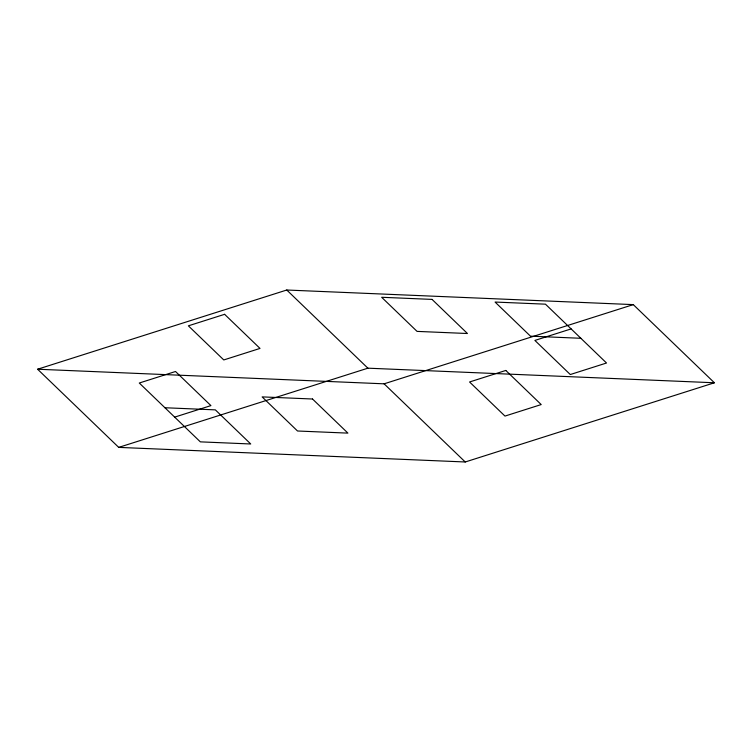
<?xml version="1.0" encoding="UTF-8"?>
<svg xmlns="http://www.w3.org/2000/svg" width="752" height="752" viewBox="0 0 752 752"><rect width="100%" height="100%" fill="white"/><g stroke="black" fill="none" stroke-linecap="round" stroke-linejoin="round"><path stroke-width="1.13" d="M37.6 369.223L286.756 290.018L633.278 304.616L714.4 382.777L465.244 461.982L118.722 447.384L37.6 369.223L384.112 383.821L633.278 304.616M174.68 417.125L210.917 405.61L175.517 371.497L139.28 383.022L200.342 441.856L250.745 443.981L215.345 409.868L164.942 407.744M118.722 447.384L367.888 368.179L714.4 382.777M571.125 328.906L534.888 340.421L570.289 374.534L606.526 363.009L545.463 304.175L495.06 302.05L530.461 336.163L580.864 338.287M286.756 290.018L367.888 368.179M384.112 383.821L465.244 461.982M224.613 314.317L188.376 325.832L223.776 359.945L260.013 348.42L224.613 314.317M505.805 370.454L469.568 381.978L504.968 416.082L541.205 404.567L505.805 370.454M432.052 299.399L381.649 297.275L417.059 331.388L467.453 333.512L432.052 299.399M312.522 399.011L262.119 396.887L297.519 430.999L347.922 433.124L312.522 399.011"/></g></svg>
